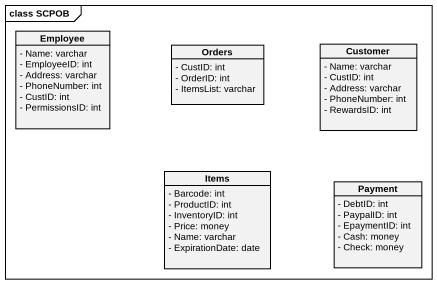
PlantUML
@startuml
mainframe class SCPOB
hide circle
hide empty members
skinparam classAttributeIconSize 0
class Employee {
  - Name: varchar
  - EmployeeID: int
  - Address: varchar
  - PhoneNumber: int
  - CustID: int
  - PermissionsID: int
}
class Orders {
  - CustID: int
  - OrderID: int
  - ItemsList: varchar
}
class Customer {
  - Name: varchar
  - CustID: int
  - Address: varchar
  - PhoneNumber: int
  - RewardsID: int
}
class Items {
  - Barcode: int
  - ProductID: int
  - InventoryID: int
  - Price: money
  - Name: varchar
  - ExpirationDate: date
}
class Payment {
  - DebtID: int
  - PaypalID: int
  - EpaymentID: int
  - Cash: money
  - Check: money
}
@enduml
